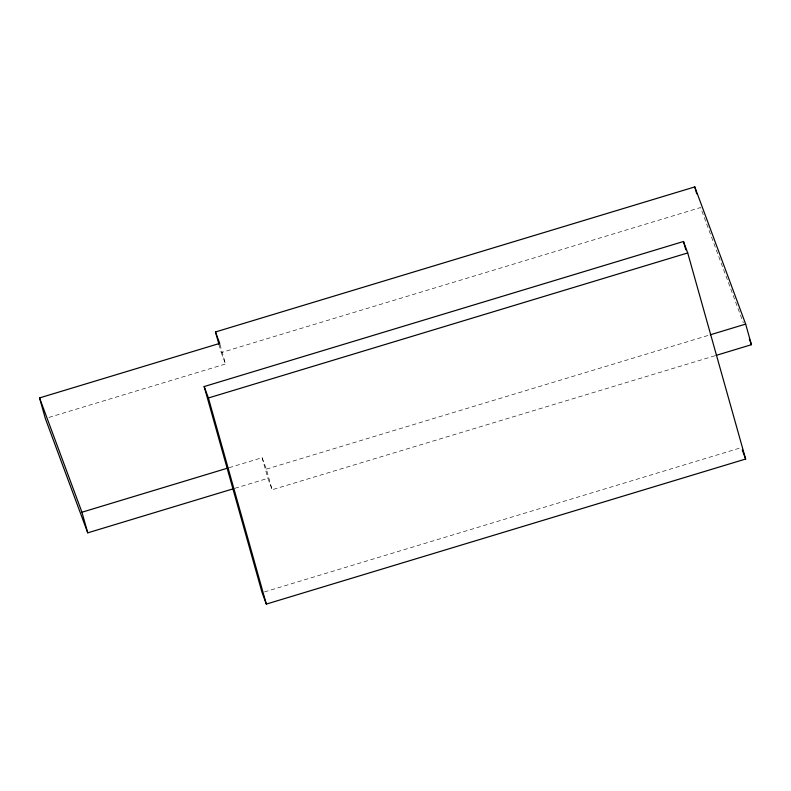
<?xml version="1.0" encoding="UTF-8"?>
<svg xmlns="http://www.w3.org/2000/svg" width="791" height="791" viewBox="0 0 791 791"><rect width="100%" height="100%" fill="white"/><g stroke="black" fill="none" stroke-linecap="round" stroke-linejoin="round"><path stroke-width="0.59" stroke-dasharray="3.96 2.97" d="M219.018 344.56L221.262 352.568L700.579 207.529L743.322 322.797M48.874 417.45L225.504 363.998L219.71 343.393M229.143 467.679L262.108 457.702L266.349 469.132L272.144 489.748L714.856 355.782M266.349 469.132L709.062 335.166M234.927 488.294L267.902 478.318L272.144 489.748M264.461 591.935L740.228 447.963M221.262 352.568L225.504 363.998M262.108 457.702L267.902 478.318"/><path stroke-width="1.19" d="M219.018 344.56L215.478 331.963L694.785 186.913L745.656 324.092L751.45 344.698L716.033 355.416M233.75 488.65L87.742 532.837L45.344 418.518L39.55 397.913L219.71 343.393L215.478 331.963M204.167 386.552L683.473 241.502L687.715 252.942L745.646 459.037L266.34 604.087L262.098 592.657L204.167 386.552L208.409 397.982L266.34 604.087M208.409 397.982L687.715 252.942M39.55 397.913L81.948 512.222L227.956 468.035M710.239 334.811L745.656 324.092M749.314 338.934L751.45 344.698M742.255 449.891L745.646 459.037M694.785 186.913L696.713 193.785M683.473 241.502L685.807 249.798M81.948 512.222L87.742 532.837"/></g></svg>
